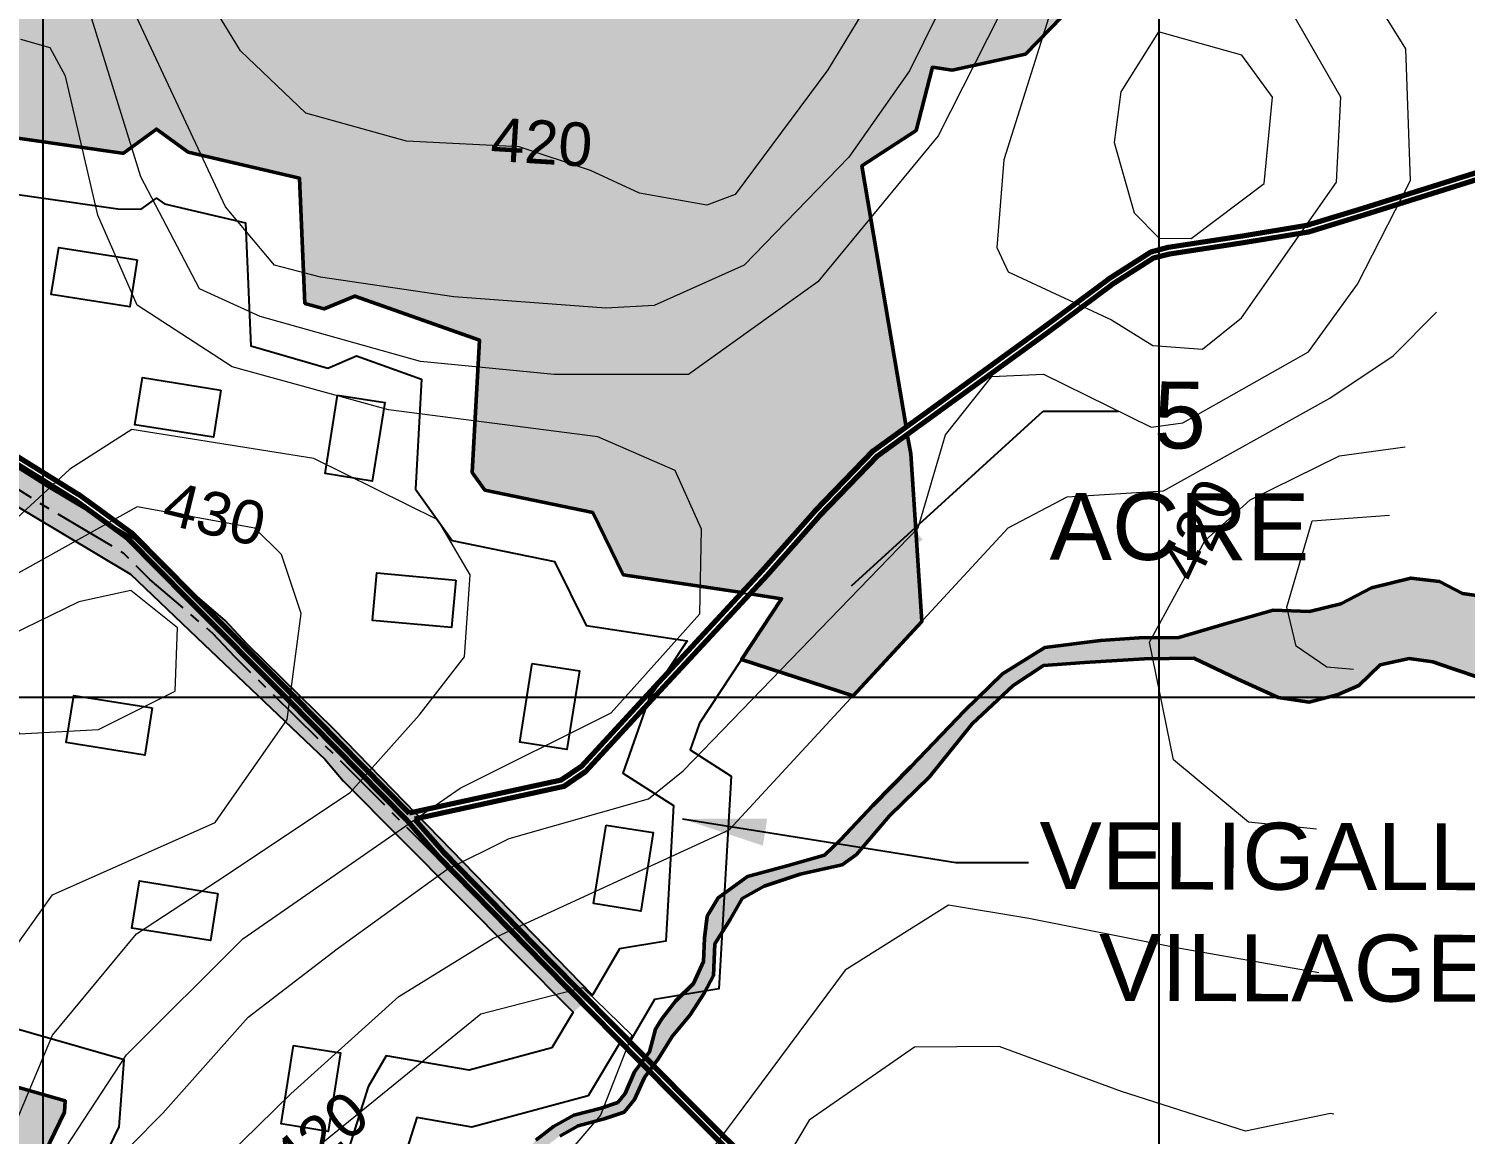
# Model space of a CAD drawing. Header units: metres. Extents: x 32505 to 230200, y 224018 to 1564544.
# Drawn here: x 223987 to 225275, y 1553308 to 1554299 of the extents above; entities that cross this region are included whole.
import ezdxf

# ---------------------------------------------------------------- set-up
doc = ezdxf.new("R2010")
doc.units = ezdxf.units.M
doc.linetypes.add('CENTER2', pattern=[1.125, 0.75, -0.125, 0.125, -0.125])
for name, color, linetype, lineweight in [('10 M CONTOUR', 8, 'Continuous', 9), ('2 M CONTOUR', 254, 'Continuous', 9), ('STREAM', 141, 'Continuous', 0)]:
    doc.layers.add(name, color=color, linetype=linetype, lineweight=lineweight)
for name, color, linetype in [('CONTEXT', 44, 'Continuous'), ('G_B.T. ROAD', 1, 'Continuous'), ('GRID', 7, 'Continuous'), ('name power lines', 1, 'Continuous')]:
    doc.layers.add(name, color=color, linetype=linetype)
doc.styles.get("Standard").update_dxf_attribs({"font": 'arial.ttf'})
doc.dimstyles.get("Standard").update_dxf_attribs({"dimtxt": 0.18, "dimasz": 0.18, "dimexe": 0.18, "dimexo": 0.0625, "dimgap": 0.09, "dimtad": 0, "dimtih": 1, "dimtoh": 1, "dimdec": 4, "dimzin": 0, "dimdsep": 46, "dimtxsty": 'Standard', "dimcen": 0.09, "dimadec": 0, "dimazin": 0, "dimtfac": 1, "dimtdec": 4, "dimtofl": 0, "dimtmove": 0, "dimatfit": 3, "dimfxl": 1, "dimtolj": 1, "dimtzin": 0, "dimarcsym": 0})

msp = doc.modelspace()

# ---------------------------------------------------------------- hatches: boundary and pattern name
h = msp.add_hatch(color=8)
h.dxf.hatch_style = 1
h.paths.add_polyline_path([(224183.3, 1553747.2), (224163.5, 1553768.8), (224106.9, 1553817.2), (224082.1, 1553841.9), (224003.5, 1553888.9), (223919.3, 1553942), (223865.5, 1553976), (223865.5, 1553977.1), (223807.5, 1554012), (223671.8, 1554088.7), (223651.9, 1554066.5), (223900, 1553916.8), (224078.5, 1553810.3), (224144.1, 1553747.6), (224253.1, 1553644.3), (224269.1, 1553625.1), (224475.3, 1553417.6), (224492.5, 1553432.8), (224261.1, 1553671.1)])
at = {"true_color": 0xb4e0ae}
h = msp.add_hatch(color=9, dxfattribs=at)
h.dxf.hatch_style = 1
h.paths.add_polyline_path([(224777.7, 1553918), (224774.6, 1553935.8), (224747.8, 1553916.3), (224695.8, 1553862.5), (224648.7, 1553809.2), (224633.4, 1553792.6), (224662, 1553788.3), (224626.1, 1553733.9), (224726.1, 1553701.3), (224787.7, 1553768)])
at = {"layer": 'STREAM', "true_color": 0xffffdb}
h = msp.add_hatch(color=7, dxfattribs=at)
h.dxf.hatch_style = 1
edge = h.paths.add_edge_path()
edge.add_line((225080.8, 1554728.3), (225099.5, 1554758))
edge.add_line((225099.5, 1554758), (225198.4, 1554812))
edge.add_line((225198.4, 1554812), (225149, 1554929.4))
edge.add_line((225149, 1554929.4), (225037.1, 1555128.4))
edge.add_line((225037.1, 1555128.4), (225120.1, 1555146.7))
edge.add_line((225120.1, 1555146.7), (225155.4, 1555088.8))
edge.add_line((225155.4, 1555088.8), (225242.6, 1555019.9))
edge.add_line((225242.6, 1555019.9), (225255.3, 1554838.6))
edge.add_line((225255.3, 1554838.6), (225341.1, 1554885.9))
edge.add_line((225341.1, 1554885.9), (225330.8, 1554904))
edge.add_line((225330.8, 1554904), (225262.2, 1555036.5))
edge.add_line((225262.2, 1555036.5), (225145.2, 1555135))
edge.add_line((225145.2, 1555135), (225122.5, 1555196.3))
edge.add_line((225122.5, 1555196.3), (225042.1, 1555289.6))
edge.add_line((225042.1, 1555289.6), (224889.5, 1555223.2))
edge.add_line((224889.5, 1555223.2), (224727.2, 1555155.8))
edge.add_line((224727.2, 1555155.8), (224651.1, 1555323.6))
edge.add_line((224651.1, 1555323.6), (224387.7, 1555214.3))
edge.add_line((224387.7, 1555214.3), (224461.5, 1555051.8))
edge.add_arc((224479.7, 1555060), 20, 204.3949, 221.1098)
edge.add_arc((224416.2, 1555004.6), 64.2, -14.1131, 41.1098, ccw=False)
edge.add_line((224478.5, 1554989), (224436.8, 1554912.2))
edge.add_line((224436.8, 1554912.2), (224378.4, 1554831.6))
edge.add_line((224378.4, 1554831.6), (224345.6, 1554786.3))
edge.add_line((224345.6, 1554786.3), (224295.2, 1554716.5))
edge.add_line((224295.2, 1554716.5), (224238.1, 1554652.4))
edge.add_line((224238.1, 1554652.4), (224202.5, 1554618.2))
edge.add_line((224202.5, 1554618.2), (224054.7, 1554473.7))
edge.add_line((224054.7, 1554473.7), (223889.6, 1554302))
edge.add_line((223889.6, 1554302), (223841.5, 1554253))
edge.add_line((223841.5, 1554253), (223791.9, 1554202.4))
edge.add_line((223791.9, 1554202.4), (223688.5, 1554102.9))
edge.add_line((223688.5, 1554102.9), (223816.9, 1554026.9))
edge.add_line((223816.9, 1554026.9), (223817.1, 1554037))
edge.add_line((223817.1, 1554037), (223831.8, 1554228.8))
edge.add_line((223831.8, 1554228.8), (223851.1, 1554248.5))
edge.add_line((223851.1, 1554248.5), (223939.8, 1554206.3))
edge.add_line((223939.8, 1554206.3), (224071.1, 1554187.6))
edge.add_line((224071.1, 1554187.6), (224072.2, 1554187.6))
edge.add_line((224072.2, 1554187.6), (224101.7, 1554209.2))
edge.add_line((224101.7, 1554209.2), (224130.1, 1554188.6))
edge.add_line((224130.1, 1554188.6), (224230, 1554165.2))
edge.add_line((224230, 1554165.2), (224234.8, 1554053))
edge.add_line((224234.8, 1554053), (224252.2, 1554048))
edge.add_line((224252.2, 1554048), (224279.5, 1554059.5))
edge.add_line((224279.5, 1554059.5), (224391.4, 1554019.9))
edge.add_line((224391.4, 1554019.9), (224384.8, 1553901.3))
edge.add_line((224384.8, 1553901.3), (224396.1, 1553885.5))
edge.add_line((224396.1, 1553885.5), (224492.7, 1553865.6))
edge.add_line((224492.7, 1553865.6), (224520.1, 1553809.7))
edge.add_line((224520.1, 1553809.7), (224626.2, 1553793.7))
edge.add_line((224626.2, 1553793.7), (224644.3, 1553813.2))
edge.add_line((224644.3, 1553813.2), (224691.4, 1553866.5))
edge.add_line((224691.4, 1553866.5), (224743.9, 1553920.9))
edge.add_line((224743.9, 1553920.9), (224773.5, 1553942.4))
edge.add_line((224773.5, 1553942.4), (224734, 1554176.4))
edge.add_line((224734, 1554176.4), (224782.5, 1554207.8))
edge.add_line((224782.5, 1554207.8), (224797.1, 1554264.6))
edge.add_line((224797.1, 1554264.6), (224814.9, 1554262.1))
edge.add_line((224814.9, 1554262.1), (224880.4, 1554276.4))
edge.add_line((224880.4, 1554276.4), (224934.8, 1554332.5))
edge.add_line((224934.8, 1554332.5), (224961.8, 1554421))
edge.add_line((224961.8, 1554421), (224936.7, 1554485.9))
edge.add_line((224936.7, 1554485.9), (224882.9, 1554506.5))
edge.add_line((224882.9, 1554506.5), (224888.3, 1554515.7))
edge.add_line((224888.3, 1554515.7), (224931, 1554498.9))
edge.add_line((224931, 1554498.9), (225080.8, 1554728.3))
at = {"layer": 'STREAM', "lineweight": 50}
h = msp.add_hatch(color=256, dxfattribs=at)
h.dxf.hatch_style = 1
h.paths.add_polyline_path([(225633.1, 1553536.9), (225487.3, 1553635), (225452.2, 1553677.1), (225432.3, 1553695.1), (225381.5, 1553744.3), (225356.5, 1553774.1), (225333, 1553804.3), (225325.3, 1553798), (225314, 1553793), (225293.4, 1553789.9), (225272.1, 1553793), (225251.4, 1553803.7), (225225.7, 1553806.8), (225190.6, 1553798), (225163.1, 1553783.6), (225134.9, 1553776.7), (225102.3, 1553778), (225058.5, 1553765.5), (225017.8, 1553753.6), (224982.5, 1553753.3), (224947.7, 1553750.8), (224897.9, 1553744.6), (224859.9, 1553721), (224826, 1553687.7), (224777.8, 1553637.6), (224743.8, 1553603), (224714.7, 1553572.1), (224700.4, 1553558.4), (224667.8, 1553549.2), (224631.5, 1553539.4), (224605.1, 1553520.3), (224595.2, 1553503.7), (224592.8, 1553484.1), (224592.1, 1553463.2), (224582.9, 1553443.5), (224566.9, 1553427.5), (224554.6, 1553411.6), (224548.9, 1553402.5), (224543.5, 1553382.2), (224530.3, 1553364.1), (224521.7, 1553344.8), (224515.1, 1553336.7), (224500.2, 1553331.6), (224475.8, 1553325.3), (224457.6, 1553315.1), (224441.8, 1553303.1), (224430.8, 1553289.7), (224429.3, 1553273.8), (224425.5, 1553260.8), (224419.1, 1553250.5), (224405.9, 1553232.9), (224395.9, 1553216.4), (224392.1, 1553205.7), (224390.3, 1553191.5), (224387.3, 1553174.2), (224384.3, 1553168), (224381.7, 1553165.5), (224374.8, 1553163.3), (224367.1, 1553160.5), (224361.8, 1553157), (224356.4, 1553151.1), (224355.4, 1553142.2), (224354.1, 1553135.7), (224352.3, 1553133.2), (224349, 1553131.2), (224344, 1553129.4), (224337.3, 1553127.5), (224323.5, 1553115.7), (224315.2, 1553106.3), (224307.9, 1553098.7), (224296, 1553095.6), (224284.2, 1553095.4), (224272.8, 1553100.1), (224251.6, 1553100.5), (224224.9, 1553094.2), (224203.3, 1553085.7), (224193.6, 1553086.2), (224162.9, 1553092.4), (224133.8, 1553091.1), (224105.8, 1553083.2), (224091.8, 1553066), (224085.7, 1553044.6), (224076, 1552984.8), (224070.3, 1552950.1), (224051.3, 1552918.9), (224025.3, 1552890.8), (223956.6, 1552834.3), (223859.3, 1552763), (223792.4, 1552714.4), (223779.8, 1552709), (223760.3, 1552707), (223748.2, 1552697.1), (223747.4, 1552683.1), (223753.1, 1552671.2), (223774.5, 1552645.1), (223779.1, 1552628), (223774.3, 1552613.8), (223761.3, 1552599), (223743.1, 1552585.1), (223721.4, 1552577.4), (223692.9, 1552575.5), (223662.2, 1552573.2), (223639.2, 1552569.1), (223626.9, 1552563), (223615.1, 1552544.3), (223602.9, 1552524.4), (223587.8, 1552477.1), (223580.8, 1552454.9), (223557.9, 1552429.3), (223507, 1552374.1), (223500, 1552366.9), (223500, 1552352.6), (223514.2, 1552367.2), (223565.3, 1552422.6), (223589.7, 1552449.8), (223597.4, 1552474.1), (223612, 1552520.2), (223623.6, 1552539), (223633.9, 1552555.3), (223642.3, 1552559.5), (223663.4, 1552563.2), (223693.6, 1552565.5), (223723.4, 1552567.5), (223747.9, 1552576.2), (223768.2, 1552591.6), (223783.2, 1552608.7), (223789.5, 1552627.7), (223783.6, 1552649.7), (223761.6, 1552676.6), (223757.5, 1552685.1), (223758, 1552692.1), (223764.3, 1552697.3), (223782.3, 1552699.2), (223797.4, 1552705.7), (223865.2, 1552754.9), (223962.7, 1552826.4), (224032.2, 1552883.5), (224059.4, 1552912.8), (224079.8, 1552946.6), (224085.8, 1552983.2), (224095.5, 1553042.4), (224100.8, 1553061.3), (224111.6, 1553074.4), (224135.4, 1553081.2), (224162.1, 1553082.3), (224192.3, 1553076.3), (224204.9, 1553075.5), (224227.9, 1553084.6), (224252.7, 1553090.5), (224270.7, 1553090.1), (224282.3, 1553085.4), (224297.4, 1553085.6), (224313.2, 1553089.7), (224322.6, 1553099.6), (224330.5, 1553108.5), (224342.2, 1553118.5), (224347, 1553119.9), (224353.2, 1553122), (224359.3, 1553125.6), (224363.5, 1553131.7), (224365.3, 1553140.6), (224366, 1553146.8), (224368.3, 1553149.4), (224371.6, 1553151.5), (224378, 1553153.8), (224387, 1553156.7), (224392.5, 1553162), (224396.9, 1553171.2), (224400.2, 1553190), (224401.9, 1553203.4), (224405, 1553212), (224414.2, 1553227.3), (224427.3, 1553244.9), (224434.7, 1553256.7), (224439.2, 1553271.9), (224440.5, 1553285.7), (224448.8, 1553295.8), (224463.1, 1553306.7), (224479.6, 1553315.9), (224503.1, 1553322.1), (224521, 1553328.1), (224530.3, 1553339.5), (224539.1, 1553359.1), (224551.6, 1553376.3), (224564, 1553396), (224580, 1553415.3), (224592.6, 1553434.6), (224601, 1553450.6), (224602.2, 1553479.1), (224615.9, 1553500.9), (224626.5, 1553519.5), (224646.4, 1553530.5), (224678.5, 1553541.5), (224701.3, 1553546.5), (224716.1, 1553549.7), (224729, 1553559.1), (224758.7, 1553593.6), (224794.6, 1553628.7), (224832.7, 1553676), (224869.4, 1553710.6), (224896.6, 1553728.3), (224933.4, 1553731), (224987.1, 1553734.4), (225031.3, 1553735.1), (225070.8, 1553716.1), (225106.8, 1553699.8), (225134.7, 1553695.7), (225160.8, 1553702.4), (225179.2, 1553710.6), (225198.4, 1553729.1), (225224.4, 1553734.6), (225245.6, 1553731.8), (225262.7, 1553725.7), (225289.4, 1553716.8), (225332.2, 1553674), (225392.6, 1553615.9), (225483.2, 1553509), (225495.6, 1553471.9), (225548.6, 1553450.7), (225610.5, 1553427.8), (225647.6, 1553424.2), (225697.1, 1553431.3), (225750.1, 1553413.7), (225797.8, 1553346.6), (225815.5, 1553337.7), (225861.5, 1553334.2), (225896.8, 1553316.5), (225921.5, 1553304.2), (225940.9, 1553301.5), (225900.6, 1553354.1), (225837.8, 1553400.8)])
at = {"layer": 'STREAM', "true_color": 0xffffdb}
h = msp.add_hatch(color=7, dxfattribs=at)
h.dxf.hatch_style = 1
h.paths.add_polyline_path([(224057.9, 1553143.1), (223992.9, 1553161.8), (223958.6, 1553202.6), (224019.3, 1553328), (224020, 1553338.1), (223850.7, 1553386.6), (223789.3, 1553406.7), (223797.4, 1553439.8), (223626.5, 1553439.8), (223596.9, 1553439.8), (223601.8, 1553406.5), (223602.6, 1553400.3), (223605.4, 1553380.6), (223610, 1553348.5), (223612.4, 1553331), (223614.9, 1553313.5), (223620.1, 1553276.7), (223622.5, 1553248.5), (223623.5, 1553237.1), (223626.8, 1553198.4), (223629.5, 1553169.7), (223632, 1553143.4), (223636.2, 1553098.7), (223639.6, 1553063.1), (223643.7, 1553018), (223647.1, 1552981.2), (223649.6, 1552954.6), (223651.5, 1552934.1), (223655.2, 1552899.5), (223657, 1552883.4), (223659.4, 1552858.9), (223662, 1552829.5), (223665.5, 1552790), (223667.6, 1552766.9), (223669.9, 1552740.9), (223672.3, 1552714), (223674.9, 1552684.9), (223679.4, 1552638.9), (223682.1, 1552612.8), (223684.8, 1552587.8), (223686.2, 1552575), (223692.9, 1552575.5), (223709.7, 1552576.6), (223721.4, 1552577.4), (223737.2, 1552583), (223745.6, 1552591.7), (223749.9, 1552600.9), (223754.2, 1552610), (223757.4, 1552622.6), (223764, 1552628.9), (223747.7, 1552649.3), (223747.2, 1552665.2), (223741, 1552672), (223747, 1552674.8), (223745.9, 1552712.7), (223784.4, 1552750.9), (223841.1, 1552770.4), (223852, 1552757.7), (223908.3, 1552799.1), (223898.1, 1552811.9), (223962.5, 1552897), (224026.8, 1552982), (224056.4, 1553049.6), (224053.3, 1553054.4), (224048.6, 1553093.6)])

# ---------------------------------------------------------------- linework, layer by layer
at = {"color": 1, "lineweight": 50, "flags": 128}
msp.add_lwpolyline([(223939.8, 1554206.3), (224071.1, 1554187.6), (224072.2, 1554187.6), (224101.7, 1554209.2), (224130.1, 1554188.6), (224230, 1554165.2), (224234.8, 1554053), (224252.2, 1554048), (224279.5, 1554059.5), (224391.4, 1554019.9), (224384.8, 1553901.3), (224396.1, 1553885.5), (224492.7, 1553865.6), (224520.1, 1553809.7), (224626.2, 1553793.7), (224644.3, 1553813.2), (224691.4, 1553866.5), (224743.9, 1553920.9), (224773.5, 1553942.4), (224734, 1554176.4), (224782.5, 1554207.8), (224797.1, 1554264.6), (224814.9, 1554262.1), (224880.4, 1554276.4), (224934.8, 1554332.5)], dxfattribs=at)
msp.add_lwpolyline([(223841.5, 1554253), (223939.8, 1554206.3), (224071.1, 1554187.6), (224072.2, 1554187.6), (224101.7, 1554209.2), (224130.1, 1554188.6), (224230, 1554165.2), (224234.8, 1554053), (224252.2, 1554048), (224279.5, 1554059.5), (224391.4, 1554019.9), (224384.8, 1553901.3), (224396.1, 1553885.5), (224492.7, 1553865.6), (224520.1, 1553809.7), (224662, 1553788.3), (224626.1, 1553733.9)])
at = {"color": 253}
for points in [[(223851.1, 1554248.5), (223939.8, 1554206.3), (224071.1, 1554187.6), (224072.2, 1554187.6), (224101.7, 1554209.2), (224130.1, 1554188.6), (224230, 1554165.2), (224234.8, 1554053), (224252.2, 1554048), (224279.5, 1554059.5), (224391.4, 1554019.9), (224384.8, 1553901.3), (224396.1, 1553885.5), (224492.7, 1553865.6), (224520.1, 1553809.7), (224662, 1553788.3), (224588.3, 1553676.8), (224579.9, 1553652.9), (224616.8, 1553629.3), (224605.6, 1553438.6), (224548.1, 1553429.1), (224526.1, 1553391)], [(223925.3, 1554157.9), (224067.1, 1554137.7), (224088.1, 1554137.3), (224101.8, 1554147.4), (224108.9, 1554142.3), (224181.7, 1554125.2), (224186.4, 1554015), (224255.3, 1553995), (224281.1, 1554005.9), (224339.4, 1553985.2), (224333.9, 1553886.6), (224366.8, 1553840.5), (224458.6, 1553821.6), (224486.8, 1553764.2), (224577.2, 1553750.5), (224543.2, 1553699.2), (224519.6, 1553632), (224565.2, 1553603), (224558.1, 1553481.4), (224516.6, 1553474.6), (224492.5, 1553432.8), (224261.1, 1553671.1), (224183.3, 1553747.2), (224163.5, 1553768.8), (224106.9, 1553817.2), (224082.1, 1553841.9), (224003.5, 1553888.9), (223919.3, 1553942)], [(224517.7, 1553391), (224488.5, 1553342.8), (224384.5, 1553314.7), (224335.1, 1553323.2), (224304.7, 1553226.4), (224212.4, 1553098.8), (223992.9, 1553161.8), (223958.6, 1553202.6), (224019.3, 1553328), (224020, 1553338.1), (223850.7, 1553386.6), (223789.3, 1553406.7), (223810.4, 1553493.4), (223782.9, 1553514.3), (223810.6, 1553561.4), (223865.7, 1553630.8), (223863.8, 1553644.4), (223772.2, 1553647.6), (223790.2, 1553727.9), (223866, 1553976.9)], [(224017.7, 1553210), (224068.5, 1553314.8), (224072.8, 1553374.9), (223865.3, 1553434.4), (223848.9, 1553439.8), (223866.7, 1553513.3), (223848.5, 1553527.2), (223851.9, 1553533), (223918.3, 1553616.7), (223907.2, 1553692.9), (223834.2, 1553695.5), (223838.6, 1553715.2), (223900, 1553916.8), (224078.5, 1553810.3), (224144.1, 1553747.6), (224253.1, 1553644.3), (224269.1, 1553625.1), (224475.3, 1553417.6), (224456.1, 1553385.8), (224382.1, 1553365.8), (224307.6, 1553378.7), (224291.4, 1553350.9), (224259.4, 1553249.2)]]:
    msp.add_lwpolyline(points, dxfattribs=at)
at = {"color": 8}
for points in [[(224084.6, 1554092.1), (224077.9, 1554049.8), (224007.5, 1554061), (224014.2, 1554103.2), (224084.6, 1554092.1)], [(224159.6, 1553975.3), (224152.9, 1553933.1), (224082.5, 1553944.2), (224089.2, 1553986.5), (224159.6, 1553975.3)], [(224264.1, 1553970.7), (224306.3, 1553964), (224295.2, 1553893.7), (224253, 1553900.4), (224264.1, 1553970.7)], [(224370.1, 1553804.9), (224366.3, 1553762.4), (224295.3, 1553768.8), (224299.2, 1553811.4), (224370.1, 1553804.9)], [(224438.5, 1553730.2), (224480.8, 1553723.5), (224469.6, 1553653.1), (224427.4, 1553659.8), (224438.5, 1553730.2)], [(224098, 1553690.4), (224091.3, 1553648.2), (224021, 1553659.4), (224027.7, 1553701.6), (224098, 1553690.4)], [(224504.7, 1553585.3), (224546.9, 1553578.6), (224535.7, 1553508.3), (224493.5, 1553515), (224504.7, 1553585.3)], [(224156.8, 1553524.1), (224150.1, 1553481.9), (224079.8, 1553493.1), (224086.5, 1553535.3), (224156.8, 1553524.1)], [(224224.6, 1553387.9), (224266.8, 1553381.2), (224255.7, 1553310.8), (224213.4, 1553317.5), (224224.6, 1553387.9)]]:
    msp.add_lwpolyline(points, dxfattribs=at)
at = {"color": 251, "linetype": 'CENTER2', "ltscale": 75, "flags": 128}
msp.add_lwpolyline([(224485.1, 1553423.9), (224249.8, 1553659.8), (224171.9, 1553736.1), (224152.4, 1553757.2), (224096, 1553805.4), (224072.2, 1553829.2), (223995.1, 1553875.3), (223910.8, 1553928.4), (223849.3, 1553967.3), (223849.3, 1553968.2), (223799.4, 1553998.2), (223663.9, 1554074.8), (223657.9, 1554078.2), (223638.7, 1554088.9), (223625.4, 1554072.9), (223531, 1553969.2), (223540.8, 1553907.1), (223543.2, 1553884.7)], dxfattribs=at)
at = {"color": 1, "lineweight": 50, "flags": 128}
msp.add_lwpolyline([(224777.7, 1553918), (224774.6, 1553935.8), (224747.8, 1553916.3), (224695.8, 1553862.5), (224648.7, 1553809.2), (224633.4, 1553792.6), (224662, 1553788.3), (224626.1, 1553733.9), (224726.1, 1553701.3), (224787.7, 1553768)], close=True, dxfattribs=at)
at = {"layer": '10 M CONTOUR'}
for points in [[(224766.2, 1554365.9, 420), (224703.5, 1554262.3, 420), (224620.4, 1554150.7, 420), (224594.9, 1554141.1, 420), (224534.7, 1554151.9, 420), (224490.8, 1554172.2, 420), (224426.8, 1554193.4, 420), (224325.9, 1554198.4, 420), (224235.5, 1554223.6, 420), (224177.2, 1554279.2, 420), (224099.7, 1554406.3, 420)], [(225141.2, 1553581.8, 420), (225080.2, 1553588.1, 420), (225013.1, 1553643.9, 420), (224991.6, 1553749.4, 420), (225041.3, 1553840.3, 420), (225081.8, 1553877, 420), (225161.9, 1553916.3, 420), (225220.8, 1553924.4, 420)], [(223618.5, 1553019.5, 430), (223740.5, 1553005.3, 430), (223834.3, 1553024.5, 430), (223890, 1553086.8, 430), (223875.1, 1553194.1, 430), (223975.4, 1553476.2, 430), (224008.5, 1553523, 430), (224154.3, 1553587.6, 430), (224218.9, 1553680, 430), (224231.4, 1553775, 430), (224213.9, 1553827.9, 430), (224190, 1553851.4, 430), (224084.4, 1553870.7, 430), (223931.1, 1553785.1, 430), (223781.8, 1553720.9, 430), (223693.8, 1553587.5, 430), (223630.4, 1553554.6, 430), (223554.6, 1553556.1, 430)], [(224527.9, 1553397, 420), (224499.7, 1553325.3, 420), (224414.9, 1553226.3, 420), (224282.9, 1553092.9, 420), (224206.4, 1553065.2, 420), (224136.9, 1553070.9, 420), (224125.3, 1553098, 420), (224150.8, 1553168.1, 420), (224238.6, 1553291, 420), (224392.5, 1553416.3, 420), (224483.9, 1553439.7, 420), (224527.9, 1553397, 420)]]:
    msp.add_polyline3d(points, dxfattribs=at)
at = {"layer": '2 M CONTOUR'}
for points in [[(225284, 1554396.6, 422), (225212.5, 1554447.1, 422), (225150.3, 1554537.8, 422), (225063.4, 1554604.6, 422), (224927.2, 1554586, 422), (224877.4, 1554547.3, 422), (224854.9, 1554479.3, 422), (224826.8, 1554363.2, 422), (224776.7, 1554261.4, 422), (224722.3, 1554184, 422), (224628.5, 1554087.1, 422), (224547.8, 1554051.1, 422), (224504.4, 1554048.8, 422), (224368.2, 1554058.9, 422), (224248.8, 1554076.5, 422), (224207.6, 1554087.1, 422), (224163.6, 1554139.4, 422), (224059.5, 1554362.3, 422), (224004.5, 1554394.6, 422), (223901.5, 1554385, 422)], [(225163, 1554237.7, 426), (225118.8, 1554314.5, 426), (225046.7, 1554394.8, 426), (224989.2, 1554410.7, 426), (224939.2, 1554399.6, 426), (224904.6, 1554320.1, 426), (224861.2, 1554181.5, 426), (224854.7, 1554103, 426), (224865, 1554081.3, 426), (224957.7, 1554038.2, 426), (224994.6, 1554015.2, 426), (225039.2, 1554011.8, 426), (225074.2, 1554039.9, 426), (225159.2, 1554161.5, 426), (225163, 1554237.7, 426)], [(224078.6, 1553297.9, 424), (224107.5, 1553327.2, 424), (224183.9, 1553413.2, 424), (224263.8, 1553474.5, 424), (224362, 1553545.7, 424), (224417.7, 1553573.5, 424), (224542.8, 1553608.8, 424), (224573.9, 1553633.9, 424), (224784.4, 1553851.8, 424), (224808.8, 1553935.1, 424), (224850.2, 1553987.5, 424), (224896.6, 1553989.6, 424), (224993.1, 1553942.1, 424), (225021.5, 1553946, 424), (225134.2, 1554009.5, 424), (225178.1, 1554070.3, 424), (225225.6, 1554163, 424), (225221.2, 1554281.1, 424), (225159.7, 1554380.1, 424)], [(224857.5, 1554312.3, 424), (224802.2, 1554203.1, 424), (224694.4, 1554072.4, 424), (224578.5, 1553989.3, 424), (224458.2, 1553989.1, 424), (224338.4, 1554000.9, 424), (224194.6, 1554041.1, 424), (224140.4, 1554066, 424), (224087.8, 1554166.5, 424), (224042.4, 1554312.8, 424)], [(223987.8, 1553246.1, 426), (224075, 1553379.5, 426), (224179.2, 1553483.5, 426), (224373.8, 1553618.6, 426), (224509.2, 1553686, 426), (224588.6, 1553774.7, 426), (224590.3, 1553850.7, 426), (224566.6, 1553903.1, 426), (224497.3, 1553933.5, 426), (224309.8, 1553957.7, 426), (224169.6, 1553996.2, 426), (224084.5, 1554051.4, 426), (224049.2, 1554132.2, 426), (224020.3, 1554256.6, 426), (224006.6, 1554282, 426), (223980.2, 1554289.5, 426)], [(225101.8, 1554237.7, 428), (225074.5, 1554275.6, 428), (224999.7, 1554296.3, 428), (224965.8, 1554242.5, 428), (224960.1, 1554197.1, 428), (224977.8, 1554134.1, 428), (225000.2, 1554111.3, 428), (225028.9, 1554111.2, 428), (225094.5, 1554160.4, 428), (225101.8, 1554237.7, 428)], [(224164.4, 1553287.7, 422), (224222.1, 1553344.6, 422), (224318.9, 1553431.6, 422), (224403.3, 1553483.7, 422), (224614.9, 1553581, 422), (224865.1, 1553851.8, 422), (224917.8, 1553879.7, 422), (225004.3, 1553885.1, 422), (225153.1, 1553968.1, 422), (225210.1, 1554005.9, 422), (225248.8, 1554045.2, 422)], [(223942.7, 1553240.1, 428), (224008.5, 1553397.2, 428), (224083.9, 1553488, 428), (224156.6, 1553535.4, 428), (224275.4, 1553614.5, 428), (224337.2, 1553684, 428), (224377.7, 1553736.2, 428), (224383, 1553809.7, 428), (224354, 1553859, 428), (224242.9, 1553913.9, 428), (224079.8, 1553939.8, 428), (224024.1, 1553904.5, 428), (223964.9, 1553849.7, 428), (223931.6, 1553829.9, 428), (223772.9, 1553764, 428), (223713.6, 1553707.6, 428), (223669.7, 1553631.1, 428), (223628.4, 1553596.9, 428), (223590, 1553593.7, 428), (223547.4, 1553608.5, 428)], [(225174.4, 1553724.8, 418), (225150.5, 1553727, 418), (225123.1, 1553745.6, 418), (225114.6, 1553780.8, 418), (225137.5, 1553858, 418), (225206.6, 1553863.3, 418)], [(224120.7, 1553762.3, 432), (224078.8, 1553795.6, 432), (224032.3, 1553785.4, 432), (223971, 1553755.5, 432), (223946.5, 1553710.6, 432), (223979.2, 1553667.1, 432), (224050, 1553671.2, 432), (224118.6, 1553705.3, 432), (224120.7, 1553762.3, 432)], [(225143.5, 1553452.9, 422), (225017.2, 1553475, 422), (224883.4, 1553501.8, 422), (224811.6, 1553513.5, 422), (224718.9, 1553455.4, 422), (224618.7, 1553320.4, 422), (224570.2, 1553255.8, 422)], [(225156.8, 1553326.2, 424), (225153.9, 1553327, 424), (225077.6, 1553311.1, 424), (224966.6, 1553346.7, 424), (224856.8, 1553386.9, 424), (224781, 1553386.2, 424), (224686.8, 1553320.9, 424), (224598.1, 1553172.1, 424)]]:
    msp.add_polyline3d(points, dxfattribs=at)
at = {"layer": 'G_B.T. ROAD', "color": 253, "lineweight": 70}
for points in [[(225345.2, 1554189.1), (225182.7, 1554138.1), (225132.6, 1554122.7), (225075, 1554113.1), (225008.4, 1554103.1), (224992.8, 1554098.9), (224953.9, 1554074.2), (224897.4, 1554032.4), (224787.3, 1553952.3), (224743.9, 1553920.9), (224691.4, 1553866.5), (224644.3, 1553813.2), (224552.1, 1553713.6), (224482, 1553637.7), (224464.3, 1553625.5), (224328.3, 1553596)], [(225345.2, 1554189.1), (225182.7, 1554138.1), (225132.6, 1554122.7), (225075, 1554113.1), (225008.4, 1554103.1), (224992.8, 1554098.9), (224953.9, 1554074.2), (224897.4, 1554032.4), (224787.3, 1553952.3), (224743.9, 1553920.9), (224691.4, 1553866.5), (224644.3, 1553813.2), (224552.1, 1553713.6), (224482, 1553637.7), (224464.3, 1553625.5), (224328.3, 1553596)], [(223514, 1554179.1), (223570.1, 1554145.5), (223665.8, 1554092.1), (223807.5, 1554012), (223917.4, 1553946), (224028.1, 1553877.2), (224076.2, 1553842.1), (224129.9, 1553787.8), (224219.7, 1553697.5), (224325.1, 1553590.6), (224354.3, 1553557.3), (224449.7, 1553459.7), (224534.4, 1553374.1), (224569.6, 1553338.5), (224647.3, 1553260.8), (224684, 1553223.3), (224730.6, 1553181.5), (224767.6, 1553152.3), (224856.8, 1553103.1), (224924.6, 1553068.1), (224944.7, 1553064.3), (225070.2, 1553049.9), (225213.3, 1553033.4), (225294.9, 1553024)], [(223517, 1554184.3), (223573.1, 1554150.7), (223668.7, 1554097.3), (223810.5, 1554017.2), (223920.5, 1553951.1), (224031.5, 1553882.1), (224080.1, 1553846.7), (224134.1, 1553792), (224223.9, 1553701.7), (224328.3, 1553596)], [(225346.6, 1554183.2), (225184.5, 1554132.4), (225134, 1554116.8), (225075.9, 1554107.2), (225009.6, 1554097.2), (224995.2, 1554093.4), (224957.3, 1554069.3), (224901, 1554027.6), (224790.8, 1553947.4), (224747.8, 1553916.3), (224695.8, 1553862.5), (224648.7, 1553809.2), (224556.5, 1553709.5), (224486, 1553633.2), (224466.8, 1553619.9), (224332.9, 1553590.8)], [(225346.6, 1554183.2), (225184.5, 1554132.4), (225134, 1554116.8), (225075.9, 1554107.2), (225009.6, 1554097.2), (224995.2, 1554093.4), (224957.3, 1554069.3), (224901, 1554027.6), (224790.8, 1553947.4), (224747.8, 1553916.3), (224695.8, 1553862.5), (224648.7, 1553809.2), (224556.5, 1553709.5), (224486, 1553633.2), (224466.8, 1553619.9), (224332.9, 1553590.8)]]:
    msp.add_lwpolyline(points, dxfattribs=at)
at = {"layer": 'G_B.T. ROAD', "color": 8, "lineweight": 70}
for points in [[(223514, 1554179.1), (223570.1, 1554145.5), (223665.8, 1554092.1), (223807.5, 1554012), (223917.4, 1553946), (224028.1, 1553877.2), (224076.2, 1553842.1), (224129.9, 1553787.8), (224219.7, 1553697.5), (224325.1, 1553590.6), (224354.3, 1553557.3), (224449.7, 1553459.7), (224534.4, 1553374.1), (224569.6, 1553338.5), (224647.3, 1553260.8), (224684, 1553223.3), (224730.6, 1553181.5), (224767.6, 1553152.3), (224856.8, 1553103.1), (224924.6, 1553068.1), (224944.7, 1553064.3), (225070.2, 1553049.9), (225213.3, 1553033.4), (225294.9, 1553024)], [(224332.9, 1553590.8), (224358.7, 1553561.4), (224454, 1553463.9), (224538.7, 1553378.3), (224573.9, 1553342.7), (224651.6, 1553265), (224688.2, 1553227.6), (224734.5, 1553186.1), (224770.9, 1553157.3), (224859.6, 1553108.3), (224926.6, 1553073.9), (224945.7, 1553070.2), (225070.8, 1553055.8), (225214, 1553039.4), (225296.1, 1553029.9)], [(224332.9, 1553590.8), (224358.7, 1553561.4), (224454, 1553463.9), (224538.7, 1553378.3), (224573.9, 1553342.7), (224651.6, 1553265), (224688.2, 1553227.6), (224734.5, 1553186.1), (224770.9, 1553157.3), (224859.6, 1553108.3), (224926.6, 1553073.9), (224945.7, 1553070.2), (225070.8, 1553055.8), (225214, 1553039.4), (225296.1, 1553029.9)]]:
    msp.add_lwpolyline(points, dxfattribs=at)
at = {"layer": 'G_B.T. ROAD', "color": 1, "lineweight": 50}
msp.add_lwpolyline([(223958.6, 1553202.6), (224019.3, 1553328), (224020, 1553338.1), (223850.7, 1553386.6), (223789.3, 1553406.7), (223797.4, 1553439.8), (223626.5, 1553439.8), (223596.9, 1553439.8), (223601.8, 1553406.5), (223602.6, 1553400.3), (223605.4, 1553380.6), (223610, 1553348.5), (223612.4, 1553331), (223614.9, 1553313.5), (223620.1, 1553276.7)], dxfattribs=at)
at = {"layer": 'GRID', "color": 254, "linetype": 'Continuous'}
for p, q in [((224000, 1563700), (224000, 1550700)), ((225000, 1563700), (225000, 1550700)), ((223000, 1553700), (230000, 1553700))]:
    msp.add_line(p, q, dxfattribs=at)
at = {"layer": 'STREAM', "lineweight": 50}
for points in [[(225293.4, 1553789.9), (225272.1, 1553793), (225251.4, 1553803.7), (225225.7, 1553806.8), (225190.6, 1553798), (225163.1, 1553783.6), (225134.9, 1553776.7), (225102.3, 1553778), (225058.5, 1553765.5), (225017.8, 1553753.6), (224982.5, 1553753.3), (224947.7, 1553750.8), (224897.9, 1553744.6), (224859.9, 1553721), (224826, 1553687.7), (224777.8, 1553637.6), (224743.8, 1553603), (224714.7, 1553572.1), (224700.4, 1553558.4), (224667.8, 1553549.2), (224631.5, 1553539.4), (224605.1, 1553520.3), (224595.2, 1553503.7), (224592.8, 1553484.1), (224592.1, 1553463.2), (224582.9, 1553443.5), (224566.9, 1553427.5), (224554.6, 1553411.6), (224548.9, 1553402.5), (224543.5, 1553382.2), (224530.3, 1553364.1), (224521.7, 1553344.8), (224515.1, 1553336.7), (224500.2, 1553331.6), (224475.8, 1553325.3), (224457.6, 1553315.1), (224441.8, 1553303.1)], [(224463.1, 1553306.7), (224479.6, 1553315.9), (224503.1, 1553322.1), (224521, 1553328.1), (224530.3, 1553339.5), (224539.1, 1553359.1), (224551.6, 1553376.3), (224564, 1553396), (224580, 1553415.3), (224592.6, 1553434.6), (224601, 1553450.6), (224602.2, 1553479.1), (224615.9, 1553500.9), (224626.5, 1553519.5), (224646.4, 1553530.5), (224678.5, 1553541.5), (224701.3, 1553546.5), (224716.1, 1553549.7), (224729, 1553559.1), (224758.7, 1553593.6), (224794.6, 1553628.7), (224832.7, 1553676), (224869.4, 1553710.6), (224896.6, 1553728.3), (224933.4, 1553731), (224987.1, 1553734.4), (225031.3, 1553735.1), (225070.8, 1553716.1), (225106.8, 1553699.8), (225134.7, 1553695.7), (225160.8, 1553702.4), (225179.2, 1553710.6), (225198.4, 1553729.1), (225224.4, 1553734.6), (225245.6, 1553731.8), (225262.7, 1553725.7), (225289.4, 1553716.8)]]:
    msp.add_lwpolyline(points, dxfattribs=at)

# ---------------------------------------------------------------- texts
at = {"color": 17, "insert": (225018.7, 1553902.5, -42), "char_height": 60, "width": 57.643, "attachment_point": 5, "rotation": 359.849}
msp.add_mtext('\\A1;{\\C1;5\\PACRE}', dxfattribs=at)
at = {"color": 0, "insert": (225121.1, 1553507, 388.4), "char_height": 60, "width": 0.774, "attachment_point": 5, "rotation": 359.849}
msp.add_mtext('\\A1;VELIGALLU \\PVILLAGE', dxfattribs=at)
at = {"layer": 'CONTEXT', "linetype": 'Continuous'}
for s, rotation, p in [('420', 356.5423, (224400.4, 1554180.8, 420)), ('420', 65.0301, (225034, 1553800.7, 420)), ('430', 346.2188, (224105.1, 1553856.3)), ('420', 38.7038, (224224.7, 1553262.6, 420))]:
    msp.add_text(s, height=39, rotation=rotation, dxfattribs=at).set_placement(p)

# ---------------------------------------------------------------- leaders
at = {"layer": 'name power lines', "color": 7, "linetype": 'Continuous', "lineweight": 9, "ltscale": 50}
for points in [[(224724.7, 1553799.8), (224896.2, 1553956.3), (224963.8, 1553956.3)], [(224573.1, 1553590.9), (224818.2, 1553551.8), (224883.1, 1553551.8)]]:
    msp.add_leader(points, dimstyle='Standard', override={"dimtxt": 24, "dimasz": 75}, dxfattribs=at)

doc.saveas('drawing.dxf')
